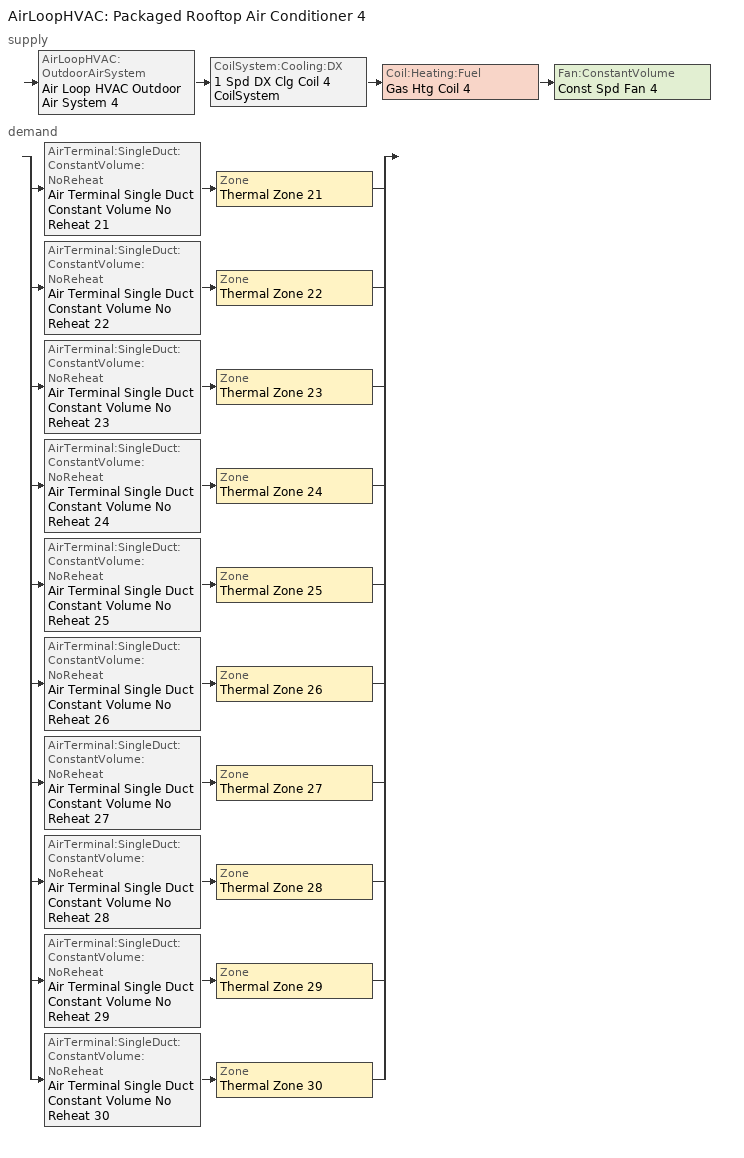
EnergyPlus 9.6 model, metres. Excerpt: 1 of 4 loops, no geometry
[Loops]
AirLoopHVAC 'Packaged Rooftop Air Conditioner 4'
 supply: AirLoopHVAC:OutdoorAirSystem 'Air Loop HVAC Outdoor Air System 4' > CoilSystem:Cooling:DX '1 Spd DX Clg Coil 4 CoilSystem' > Coil:Heating:Fuel 'Gas Htg Coil 4' > Fan:ConstantVolume 'Const Spd Fan 4'
 demand: split
  | AirTerminal:SingleDuct:ConstantVolume:NoReheat 'Air Terminal Single Duct Constant Volume No Reheat 21' > Zone 'Thermal Zone 21'
  | AirTerminal:SingleDuct:ConstantVolume:NoReheat 'Air Terminal Single Duct Constant Volume No Reheat 22' > Zone 'Thermal Zone 22'
  | AirTerminal:SingleDuct:ConstantVolume:NoReheat 'Air Terminal Single Duct Constant Volume No Reheat 23' > Zone 'Thermal Zone 23'
  | AirTerminal:SingleDuct:ConstantVolume:NoReheat 'Air Terminal Single Duct Constant Volume No Reheat 24' > Zone 'Thermal Zone 24'
  | AirTerminal:SingleDuct:ConstantVolume:NoReheat 'Air Terminal Single Duct Constant Volume No Reheat 25' > Zone 'Thermal Zone 25'
  | AirTerminal:SingleDuct:ConstantVolume:NoReheat 'Air Terminal Single Duct Constant Volume No Reheat 26' > Zone 'Thermal Zone 26'
  | AirTerminal:SingleDuct:ConstantVolume:NoReheat 'Air Terminal Single Duct Constant Volume No Reheat 27' > Zone 'Thermal Zone 27'
  | AirTerminal:SingleDuct:ConstantVolume:NoReheat 'Air Terminal Single Duct Constant Volume No Reheat 28' > Zone 'Thermal Zone 28'
  | AirTerminal:SingleDuct:ConstantVolume:NoReheat 'Air Terminal Single Duct Constant Volume No Reheat 29' > Zone 'Thermal Zone 29'
  | AirTerminal:SingleDuct:ConstantVolume:NoReheat 'Air Terminal Single Duct Constant Volume No Reheat 30' > Zone 'Thermal Zone 30'
[Controller:MechanicalVentilation]
Controller Mechanical Ventilation 4: Availability Schedule=Always On Discrete; Demand Controlled Ventilation=No; System Outdoor Air Method=ZoneSum; Zone or ZoneList Name 1=Thermal Zone 21; Design Specification Outdoor Air Object Name 1=Ventilation 21; Zone or ZoneList Name 2=Thermal Zone 22; Design Specification Outdoor Air Object Name 2=Ventilation 22; Zone or ZoneList Name 3=Thermal Zone 23; Design Specification Outdoor Air Object Name 3=Ventilation 23; Zone or ZoneList Name 4=Thermal Zone 24; Design Specification Outdoor Air Object Name 4=Ventilation 24; Zone or ZoneList Name 5=Thermal Zone 25; Design Specification Outdoor Air Object Name 5=Ventilation 25; Zone or ZoneList Name 6=Thermal Zone 26; Design Specification Outdoor Air Object Name 6=Ventilation 26; Zone or ZoneList Name 7=Thermal Zone 27; Design Specification Outdoor Air Object Name 7=Ventilation 27; Zone or ZoneList Name 8=Thermal Zone 28; Design Specification Outdoor Air Object Name 8=Ventilation 28; Zone or ZoneList Name 9=Thermal Zone 29; Design Specification Outdoor Air Object Name 9=Ventilation 29; Zone or ZoneList Name 10=Thermal Zone 30; Design Specification Outdoor Air Object Name 10=Ventilation 30
[AirLoopHVAC]
Packaged Rooftop Air Conditioner 4: Design Supply Air Flow Rate m3/s=AutoSize; Design Return Air Flow Fraction of Supply Air Flow=1
[Sizing:System]
Packaged Rooftop Air Conditioner 4: Type of Load to Size On=Sensible; Design Outdoor Air Flow Rate m3/s=Autosize; Central Heating Maximum System Air Flow Ratio=0.3; Preheat Design Temperature C=7; Preheat Design Humidity Ratio kgWater/kgDryAir=0.008; Precool Design Temperature C=12.8; Precool Design Humidity Ratio kgWater/kgDryAir=0.008; Central Cooling Design Supply Air Temperature C=18.2; Central Heating Design Supply Air Temperature C=42.2; Type of Zone Sum to Use=NonCoincident; 100% Outdoor Air in Cooling=Yes; 100% Outdoor Air in Heating=Yes; Central Cooling Design Supply Air Humidity Ratio kgWater/kgDryAir=0.0085; Central Heating Design Supply Air Humidity Ratio kgWater/kgDryAir=0.008; Cooling Supply Air Flow Rate Method=DesignDay; Cooling Supply Air Flow Rate m3/s=0; Cooling Supply Air Flow Rate Per Floor Area m3/s-m2=0.00996765; Cooling Fraction of Autosized Cooling Supply Air Flow Rate=1; Cooling Supply Air Flow Rate Per Unit Cooling Capacity m3/s-W=3.94755e-05; Heating Supply Air Flow Rate Method=DesignDay; Heating Supply Air Flow Rate m3/s=0; Heating Supply Air Flow Rate Per Floor Area m3/s-m2=0.00996765; Heating Fraction of Autosized Heating Supply Air Flow Rate=1; Heating Fraction of Autosized Cooling Supply Air Flow Rate=1; Heating Supply Air Flow Rate Per Unit Heating Capacity m3/s-W=3.15882e-05; System Outdoor Air Method=ZoneSum; Zone Maximum Outdoor Air Fraction dimensionless=1; Cooling Design Capacity Method=CoolingDesignCapacity; Cooling Design Capacity W=Autosize; Cooling Design Capacity Per Floor Area W/m2=234.7; Fraction of Autosized Cooling Design Capacity=1; Heating Design Capacity Method=HeatingDesignCapacity; Heating Design Capacity W=Autosize; Heating Design Capacity Per Floor Area W/m2=157; Fraction of Autosized Heating Design Capacity=1; Central Cooling Capacity Control Method=OnOff; Occupant Diversity=Autosize
[Controller:OutdoorAir]
Controller Outdoor Air 4: Minimum Outdoor Air Flow Rate m3/s=0; Maximum Outdoor Air Flow Rate m3/s=Autosize; Economizer Control Type=NoEconomizer; Economizer Control Action Type=ModulateFlow; Economizer Maximum Limit Dry-Bulb Temperature C=28; Economizer Maximum Limit Enthalpy J/kg=64000; Economizer Minimum Limit Dry-Bulb Temperature C=-100; Lockout Type=NoLockout; Minimum Limit Type=FixedMinimum; Mechanical Ventilation Controller=Controller Mechanical Ventilation 4; High Humidity Control=No; Control High Indoor Humidity Based on Outdoor Humidity Ratio=Yes; Heat Recovery Bypass Control Type=BypassWhenWithinEconomizerLimits
[SetpointManager:MixedAir] Control Variable=Temperature
Name | Setpoint Node or NodeList
Node Air Deck Mixed 4 OS Default SPM | Node Air Deck Mixed 4
Node Air Deck Cooling 4 OS Default SPM | Node Air Deck Cooling 4
Node Air Deck Heating 4 OS Default SPM | Node Air Deck Heating 4
[CoilSystem:Cooling:DX]
1 Spd DX Clg Coil 4 CoilSystem: Availability Schedule=Always On Discrete hvac_library; Cooling Coil=1 Spd DX Clg Coil 4
[Coil:Cooling:DX:SingleSpeed]
1 Spd DX Clg Coil 4: Availability Schedule=Always On Discrete hvac_library; Gross Rated Total Cooling Capacity W=Autosize; Gross Rated Sensible Heat Ratio=Autosize; Gross Rated Cooling COP W/W=4.04; Rated Air Flow Rate m3/s=Autosize; Rated Evaporator Fan Power Per Volume Flow Rate W/(m3/s)=773.3; Total Cooling Capacity Function of Temperature Curve=OS:Curve:Biquadratic 1; Total Cooling Capacity Function of Flow Fraction Curve=OS:Curve:Quadratic 1; Energy Input Ratio Function of Temperature Curve=OS:Curve:Biquadratic 2; Energy Input Ratio Function of Flow Fraction Curve=OS:Curve:Quadratic 2; Part Load Fraction Correlation Curve=OS:Curve:Quadratic 3; Minimum Outdoor Dry-Bulb Temperature for Compressor Operation C=-25; Condenser Type=AirCooled; Evaporative Condenser Effectiveness=0; Evaporative Condenser Air Flow Rate m3/s=Autosize; Evaporative Condenser Pump Rated Power Consumption W=Autosize; Crankcase Heater Capacity W=0; Maximum Outdoor Dry-Bulb Temperature for Crankcase Heater Operation C=0; Basin Heater Capacity W/K=0; Basin Heater Setpoint Temperature C=10
[Coil:Heating:Fuel]
Gas Htg Coil 4: Availability Schedule=Always On Discrete hvac_library; Fuel Type=NaturalGas; Burner Efficiency=0.89; Nominal Capacity W=Autosize; Parasitic Electric Load W=0; Parasitic Fuel Load W=0
[Fan:ConstantVolume]
Const Spd Fan 4: Availability Schedule=Always On Discrete; Fan Total Efficiency=0.78; Pressure Rise Pa=1668; Maximum Flow Rate m3/s=Autosize; Motor Efficiency=0.9; Motor In Airstream Fraction=1
[SetpointManager:Scheduled]
Setpoint Manager Scheduled Air Duck 4: Control Variable=Temperature; Schedule=Deck_Temperature 4; Setpoint Node or NodeList=Node Air Deck Supply 4
[ZoneControl:Thermostat] Temperature Difference Between Cutout And Setpoint deltaC=0
Name | Zone or ZoneList | Control Type Schedule | Control 1
Thermal Zone 21 Thermostat | Thermal Zone 21 | Thermal Zone 21 Thermostat Schedule | Thermostat Setpoint Dual Setpoint 21
Thermal Zone 22 Thermostat | Thermal Zone 22 | Thermal Zone 22 Thermostat Schedule | Thermostat Setpoint Dual Setpoint 22
Thermal Zone 23 Thermostat | Thermal Zone 23 | Thermal Zone 23 Thermostat Schedule | Thermostat Setpoint Dual Setpoint 23
Thermal Zone 24 Thermostat | Thermal Zone 24 | Thermal Zone 24 Thermostat Schedule | Thermostat Setpoint Dual Setpoint 24
Thermal Zone 25 Thermostat | Thermal Zone 25 | Thermal Zone 25 Thermostat Schedule | Thermostat Setpoint Dual Setpoint 25
Thermal Zone 26 Thermostat | Thermal Zone 26 | Thermal Zone 26 Thermostat Schedule | Thermostat Setpoint Dual Setpoint 26
Thermal Zone 27 Thermostat | Thermal Zone 27 | Thermal Zone 27 Thermostat Schedule | Thermostat Setpoint Dual Setpoint 27
Thermal Zone 28 Thermostat | Thermal Zone 28 | Thermal Zone 28 Thermostat Schedule | Thermostat Setpoint Dual Setpoint 28
Thermal Zone 29 Thermostat | Thermal Zone 29 | Thermal Zone 29 Thermostat Schedule | Thermostat Setpoint Dual Setpoint 29
Thermal Zone 30 Thermostat | Thermal Zone 30 | Thermal Zone 30 Thermostat Schedule | Thermostat Setpoint Dual Setpoint 30
[ThermostatSetpoint:DualSetpoint]
Name | Heating Setpoint Temperature Schedule | Cooling Setpoint Temperature Schedule
Thermostat Setpoint Dual Setpoint 21 | HtgSetp 21 | ClgSetp 21
Thermostat Setpoint Dual Setpoint 22 | HtgSetp 22 | ClgSetp 22
Thermostat Setpoint Dual Setpoint 23 | HtgSetp 23 | ClgSetp 23
Thermostat Setpoint Dual Setpoint 24 | HtgSetp 24 | ClgSetp 24
Thermostat Setpoint Dual Setpoint 25 | HtgSetp 25 | ClgSetp 25
Thermostat Setpoint Dual Setpoint 26 | HtgSetp 26 | ClgSetp 26
Thermostat Setpoint Dual Setpoint 27 | HtgSetp 27 | ClgSetp 27
Thermostat Setpoint Dual Setpoint 28 | HtgSetp 28 | ClgSetp 28
Thermostat Setpoint Dual Setpoint 29 | HtgSetp 29 | ClgSetp 29
Thermostat Setpoint Dual Setpoint 30 | HtgSetp 30 | ClgSetp 30
[AirTerminal:SingleDuct:ConstantVolume:NoReheat] Availability Schedule=Always On Discrete; Maximum Air Flow Rate m3/s=AutoSize
Air Terminal Single Duct Constant Volume No Reheat 21; Air Terminal Single Duct Constant Volume No Reheat 22; Air Terminal Single Duct Constant Volume No Reheat 23; Air Terminal Single Duct Constant Volume No Reheat 24; Air Terminal Single Duct Constant Volume No Reheat 25; Air Terminal Single Duct Constant Volume No Reheat 26; Air Terminal Single Duct Constant Volume No Reheat 27; Air Terminal Single Duct Constant Volume No Reheat 28; Air Terminal Single Duct Constant Volume No Reheat 29; Air Terminal Single Duct Constant Volume No Reheat 30
[Zone equipment]
Thermal Zone 21: Air Terminal Single Duct Constant Volume No Reheat 21
Thermal Zone 22: Air Terminal Single Duct Constant Volume No Reheat 22
Thermal Zone 23: Air Terminal Single Duct Constant Volume No Reheat 23
Thermal Zone 24: Air Terminal Single Duct Constant Volume No Reheat 24
Thermal Zone 25: Air Terminal Single Duct Constant Volume No Reheat 25
Thermal Zone 26: Air Terminal Single Duct Constant Volume No Reheat 26
Thermal Zone 27: Air Terminal Single Duct Constant Volume No Reheat 27
Thermal Zone 28: Air Terminal Single Duct Constant Volume No Reheat 28
Thermal Zone 29: Air Terminal Single Duct Constant Volume No Reheat 29
Thermal Zone 30: Air Terminal Single Duct Constant Volume No Reheat 30
[Sizing:Zone] Zone Cooling Design Supply Air Temperature Input Method=SupplyAirTemperature; Zone Cooling Design Supply Air Temperature C=18.2; Zone Cooling Design Supply Air Temperature Difference deltaC=11.11; Zone Heating Design Supply Air Temperature Input Method=SupplyAirTemperature; Zone Heating Design Supply Air Temperature C=42.2; Zone Heating Design Supply Air Temperature Difference deltaC=11.11; Zone Cooling Design Supply Air Humidity Ratio kgWater/kgDryAir=0.0085; Zone Heating Design Supply Air Humidity Ratio kgWater/kgDryAir=0.008; Cooling Design Air Flow Method=DesignDay; Cooling Design Air Flow Rate m3/s=0; Cooling Minimum Air Flow per Zone Floor Area m3/s-m2=0.000762; Cooling Minimum Air Flow m3/s=0; Cooling Minimum Air Flow Fraction=0; Heating Design Air Flow Method=DesignDay; Heating Design Air Flow Rate m3/s=0; Heating Maximum Air Flow per Zone Floor Area m3/s-m2=0.002032; Heating Maximum Air Flow m3/s=0.141576; Heating Maximum Air Flow Fraction=0.3; Account for Dedicated Outdoor Air System=No
Name | Design Specification Outdoor Air Object
Thermal Zone 21 | Ventilation 21
Thermal Zone 22 | Ventilation 22
Thermal Zone 23 | Ventilation 23
Thermal Zone 24 | Ventilation 24
Thermal Zone 25 | Ventilation 25
Thermal Zone 26 | Ventilation 26
Thermal Zone 27 | Ventilation 27
Thermal Zone 28 | Ventilation 28
Thermal Zone 29 | Ventilation 29
Thermal Zone 30 | Ventilation 30
[DesignSpecification:OutdoorAir] Outdoor Air Method=Sum; Outdoor Air Flow per Person m3/s-person=0; Outdoor Air Flow per Zone Floor Area m3/s-m2=0; Outdoor Air Flow per Zone m3/s=0; Outdoor Air Flow Air Changes per Hour 1/hr=3.29
Ventilation 21; Ventilation 22; Ventilation 23; Ventilation 24; Ventilation 25; Ventilation 26; Ventilation 27; Ventilation 28; Ventilation 29; Ventilation 30
[Schedule:Day:Interval]
HtgSetp Summer Design Day 21; HtgSetp Summer Design Day 22; HtgSetp Summer Design Day 23; HtgSetp Summer Design Day 24; HtgSetp Summer Design Day 25; HtgSetp Summer Design Day 26; HtgSetp Summer Design Day 27; HtgSetp Summer Design Day 28; HtgSetp Summer Design Day 29; HtgSetp Summer Design Day 30: No, 24:00, 15.6
HtgSetp Winter Design Day 21; HtgSetp Winter Design Day 22; HtgSetp Winter Design Day 23; HtgSetp Winter Design Day 24; HtgSetp Winter Design Day 25; HtgSetp Winter Design Day 26; HtgSetp Winter Design Day 27; HtgSetp Winter Design Day 28; HtgSetp Winter Design Day 29; HtgSetp Winter Design Day 30: No, 24:00, 21
ClgSetp Summer Design Day 21; ClgSetp Summer Design Day 22; ClgSetp Summer Design Day 23; ClgSetp Summer Design Day 24; ClgSetp Summer Design Day 25; ClgSetp Summer Design Day 26; ClgSetp Summer Design Day 27; ClgSetp Summer Design Day 28; ClgSetp Summer Design Day 29; ClgSetp Summer Design Day 30: No, 06:00, 26.7, 22:00, 24, 24:00, 26.7
ClgSetp Winter Design Day 21; ClgSetp Winter Design Day 22; ClgSetp Winter Design Day 23; ClgSetp Winter Design Day 24; ClgSetp Winter Design Day 25; ClgSetp Winter Design Day 26; ClgSetp Winter Design Day 27; ClgSetp Winter Design Day 28; ClgSetp Winter Design Day 29; ClgSetp Winter Design Day 30: No, 24:00, 26.7
ClgSetp Default Schedule 21; ClgSetp Default Schedule 22; ClgSetp Default Schedule 23; ClgSetp Default Schedule 24; ClgSetp Default Schedule 25; ClgSetp Default Schedule 26; ClgSetp Default Schedule 27; ClgSetp Default Schedule 28; ClgSetp Default Schedule 29; ClgSetp Default Schedule 30: Temperature 37, No, 01:00, 28.7, 02:00, 28.7, 03:00, 28.7, 04:00, 28.7, 05:00, 28.7, 06:00, 28.7, 07:00, 25.7, 08:00, 25.7, 09:00, 25.7, 10:00, 25.7, 11:00, 25.7, 12:00, 25.7, 13:00, 25.7, 14:00, 25.7, 15:00, 25.7, 16:00, 25.7, 17:00, 25.7, 18:00, 25.7, 19:00, 25.7, 20:00, 25.7, 21:00, 28.7, 22:00, 28.7, 23:00, 28.7, 24:00, 28.7
HtgSetp Default Schedule 21; HtgSetp Default Schedule 22; HtgSetp Default Schedule 23; HtgSetp Default Schedule 24; HtgSetp Default Schedule 25; HtgSetp Default Schedule 26; HtgSetp Default Schedule 27; HtgSetp Default Schedule 28; HtgSetp Default Schedule 29; HtgSetp Default Schedule 30: Temperature 36, No, 01:00, 22.2, 02:00, 22.2, 03:00, 22.2, 04:00, 22.2, 05:00, 22.2, 06:00, 22.2, 07:00, 19, 08:00, 19, 09:00, 19, 10:00, 19, 11:00, 19, 12:00, 19, 13:00, 19, 14:00, 19, 15:00, 19, 16:00, 19, 17:00, 19, 18:00, 19, 19:00, 19, 20:00, 19, 21:00, 22.2, 22:00, 22.2, 23:00, 22.2, 24:00, 22.2
Deck_Temperature_Default 4; Deck_Temperature_Summer_Design_Day 4; Deck_Temperature_Winter_Design_Day 4: No, 24:00, 18.2
[Schedule:Week:Daily]
HtgSetp 21 Week Rule - Jan1-Dec31: HtgSetp Default Schedule 21, HtgSetp Default Schedule 21, HtgSetp Default Schedule 21, HtgSetp Default Schedule 21, HtgSetp Default Schedule 21, HtgSetp Default Schedule 21, HtgSetp Default Schedule 21, HtgSetp Default Schedule 21, HtgSetp Summer Design Day 21, HtgSetp Winter Design Day 21, HtgSetp Default Schedule 21, HtgSetp Default Schedule 21
ClgSetp 21 Week Rule - Jan1-Dec31: ClgSetp Default Schedule 21, ClgSetp Default Schedule 21, ClgSetp Default Schedule 21, ClgSetp Default Schedule 21, ClgSetp Default Schedule 21, ClgSetp Default Schedule 21, ClgSetp Default Schedule 21, ClgSetp Default Schedule 21, ClgSetp Summer Design Day 21, ClgSetp Winter Design Day 21, ClgSetp Default Schedule 21, ClgSetp Default Schedule 21
HtgSetp 22 Week Rule - Jan1-Dec31: HtgSetp Default Schedule 22, HtgSetp Default Schedule 22, HtgSetp Default Schedule 22, HtgSetp Default Schedule 22, HtgSetp Default Schedule 22, HtgSetp Default Schedule 22, HtgSetp Default Schedule 22, HtgSetp Default Schedule 22, HtgSetp Summer Design Day 22, HtgSetp Winter Design Day 22, HtgSetp Default Schedule 22, HtgSetp Default Schedule 22
ClgSetp 22 Week Rule - Jan1-Dec31: ClgSetp Default Schedule 22, ClgSetp Default Schedule 22, ClgSetp Default Schedule 22, ClgSetp Default Schedule 22, ClgSetp Default Schedule 22, ClgSetp Default Schedule 22, ClgSetp Default Schedule 22, ClgSetp Default Schedule 22, ClgSetp Summer Design Day 22, ClgSetp Winter Design Day 22, ClgSetp Default Schedule 22, ClgSetp Default Schedule 22
HtgSetp 23 Week Rule - Jan1-Dec31: HtgSetp Default Schedule 23, HtgSetp Default Schedule 23, HtgSetp Default Schedule 23, HtgSetp Default Schedule 23, HtgSetp Default Schedule 23, HtgSetp Default Schedule 23, HtgSetp Default Schedule 23, HtgSetp Default Schedule 23, HtgSetp Summer Design Day 23, HtgSetp Winter Design Day 23, HtgSetp Default Schedule 23, HtgSetp Default Schedule 23
ClgSetp 23 Week Rule - Jan1-Dec31: ClgSetp Default Schedule 23, ClgSetp Default Schedule 23, ClgSetp Default Schedule 23, ClgSetp Default Schedule 23, ClgSetp Default Schedule 23, ClgSetp Default Schedule 23, ClgSetp Default Schedule 23, ClgSetp Default Schedule 23, ClgSetp Summer Design Day 23, ClgSetp Winter Design Day 23, ClgSetp Default Schedule 23, ClgSetp Default Schedule 23
HtgSetp 24 Week Rule - Jan1-Dec31: HtgSetp Default Schedule 24, HtgSetp Default Schedule 24, HtgSetp Default Schedule 24, HtgSetp Default Schedule 24, HtgSetp Default Schedule 24, HtgSetp Default Schedule 24, HtgSetp Default Schedule 24, HtgSetp Default Schedule 24, HtgSetp Summer Design Day 24, HtgSetp Winter Design Day 24, HtgSetp Default Schedule 24, HtgSetp Default Schedule 24
ClgSetp 24 Week Rule - Jan1-Dec31: ClgSetp Default Schedule 24, ClgSetp Default Schedule 24, ClgSetp Default Schedule 24, ClgSetp Default Schedule 24, ClgSetp Default Schedule 24, ClgSetp Default Schedule 24, ClgSetp Default Schedule 24, ClgSetp Default Schedule 24, ClgSetp Summer Design Day 24, ClgSetp Winter Design Day 24, ClgSetp Default Schedule 24, ClgSetp Default Schedule 24
HtgSetp 25 Week Rule - Jan1-Dec31: HtgSetp Default Schedule 25, HtgSetp Default Schedule 25, HtgSetp Default Schedule 25, HtgSetp Default Schedule 25, HtgSetp Default Schedule 25, HtgSetp Default Schedule 25, HtgSetp Default Schedule 25, HtgSetp Default Schedule 25, HtgSetp Summer Design Day 25, HtgSetp Winter Design Day 25, HtgSetp Default Schedule 25, HtgSetp Default Schedule 25
ClgSetp 25 Week Rule - Jan1-Dec31: ClgSetp Default Schedule 25, ClgSetp Default Schedule 25, ClgSetp Default Schedule 25, ClgSetp Default Schedule 25, ClgSetp Default Schedule 25, ClgSetp Default Schedule 25, ClgSetp Default Schedule 25, ClgSetp Default Schedule 25, ClgSetp Summer Design Day 25, ClgSetp Winter Design Day 25, ClgSetp Default Schedule 25, ClgSetp Default Schedule 25
HtgSetp 26 Week Rule - Jan1-Dec31: HtgSetp Default Schedule 26, HtgSetp Default Schedule 26, HtgSetp Default Schedule 26, HtgSetp Default Schedule 26, HtgSetp Default Schedule 26, HtgSetp Default Schedule 26, HtgSetp Default Schedule 26, HtgSetp Default Schedule 26, HtgSetp Summer Design Day 26, HtgSetp Winter Design Day 26, HtgSetp Default Schedule 26, HtgSetp Default Schedule 26
ClgSetp 26 Week Rule - Jan1-Dec31: ClgSetp Default Schedule 26, ClgSetp Default Schedule 26, ClgSetp Default Schedule 26, ClgSetp Default Schedule 26, ClgSetp Default Schedule 26, ClgSetp Default Schedule 26, ClgSetp Default Schedule 26, ClgSetp Default Schedule 26, ClgSetp Summer Design Day 26, ClgSetp Winter Design Day 26, ClgSetp Default Schedule 26, ClgSetp Default Schedule 26
HtgSetp 27 Week Rule - Jan1-Dec31: HtgSetp Default Schedule 27, HtgSetp Default Schedule 27, HtgSetp Default Schedule 27, HtgSetp Default Schedule 27, HtgSetp Default Schedule 27, HtgSetp Default Schedule 27, HtgSetp Default Schedule 27, HtgSetp Default Schedule 27, HtgSetp Summer Design Day 27, HtgSetp Winter Design Day 27, HtgSetp Default Schedule 27, HtgSetp Default Schedule 27
ClgSetp 27 Week Rule - Jan1-Dec31: ClgSetp Default Schedule 27, ClgSetp Default Schedule 27, ClgSetp Default Schedule 27, ClgSetp Default Schedule 27, ClgSetp Default Schedule 27, ClgSetp Default Schedule 27, ClgSetp Default Schedule 27, ClgSetp Default Schedule 27, ClgSetp Summer Design Day 27, ClgSetp Winter Design Day 27, ClgSetp Default Schedule 27, ClgSetp Default Schedule 27
HtgSetp 28 Week Rule - Jan1-Dec31: HtgSetp Default Schedule 28, HtgSetp Default Schedule 28, HtgSetp Default Schedule 28, HtgSetp Default Schedule 28, HtgSetp Default Schedule 28, HtgSetp Default Schedule 28, HtgSetp Default Schedule 28, HtgSetp Default Schedule 28, HtgSetp Summer Design Day 28, HtgSetp Winter Design Day 28, HtgSetp Default Schedule 28, HtgSetp Default Schedule 28
ClgSetp 28 Week Rule - Jan1-Dec31: ClgSetp Default Schedule 28, ClgSetp Default Schedule 28, ClgSetp Default Schedule 28, ClgSetp Default Schedule 28, ClgSetp Default Schedule 28, ClgSetp Default Schedule 28, ClgSetp Default Schedule 28, ClgSetp Default Schedule 28, ClgSetp Summer Design Day 28, ClgSetp Winter Design Day 28, ClgSetp Default Schedule 28, ClgSetp Default Schedule 28
HtgSetp 29 Week Rule - Jan1-Dec31: HtgSetp Default Schedule 29, HtgSetp Default Schedule 29, HtgSetp Default Schedule 29, HtgSetp Default Schedule 29, HtgSetp Default Schedule 29, HtgSetp Default Schedule 29, HtgSetp Default Schedule 29, HtgSetp Default Schedule 29, HtgSetp Summer Design Day 29, HtgSetp Winter Design Day 29, HtgSetp Default Schedule 29, HtgSetp Default Schedule 29
ClgSetp 29 Week Rule - Jan1-Dec31: ClgSetp Default Schedule 29, ClgSetp Default Schedule 29, ClgSetp Default Schedule 29, ClgSetp Default Schedule 29, ClgSetp Default Schedule 29, ClgSetp Default Schedule 29, ClgSetp Default Schedule 29, ClgSetp Default Schedule 29, ClgSetp Summer Design Day 29, ClgSetp Winter Design Day 29, ClgSetp Default Schedule 29, ClgSetp Default Schedule 29
HtgSetp 30 Week Rule - Jan1-Dec31: HtgSetp Default Schedule 30, HtgSetp Default Schedule 30, HtgSetp Default Schedule 30, HtgSetp Default Schedule 30, HtgSetp Default Schedule 30, HtgSetp Default Schedule 30, HtgSetp Default Schedule 30, HtgSetp Default Schedule 30, HtgSetp Summer Design Day 30, HtgSetp Winter Design Day 30, HtgSetp Default Schedule 30, HtgSetp Default Schedule 30
ClgSetp 30 Week Rule - Jan1-Dec31: ClgSetp Default Schedule 30, ClgSetp Default Schedule 30, ClgSetp Default Schedule 30, ClgSetp Default Schedule 30, ClgSetp Default Schedule 30, ClgSetp Default Schedule 30, ClgSetp Default Schedule 30, ClgSetp Default Schedule 30, ClgSetp Summer Design Day 30, ClgSetp Winter Design Day 30, ClgSetp Default Schedule 30, ClgSetp Default Schedule 30
Deck_Temperature 4 Week Rule - Jan1-Dec31: Deck_Temperature_Default 4, Deck_Temperature_Default 4, Deck_Temperature_Default 4, Deck_Temperature_Default 4, Deck_Temperature_Default 4, Deck_Temperature_Default 4, Deck_Temperature_Default 4, Deck_Temperature_Default 4, Deck_Temperature_Summer_Design_Day 4, Deck_Temperature_Winter_Design_Day 4, Deck_Temperature_Default 4, Deck_Temperature_Default 4
[Schedule:Year]
HtgSetp 21: HtgSetp 21 Week Rule - Jan1-Dec31, 1, 1, 12, 31
ClgSetp 21: ClgSetp 21 Week Rule - Jan1-Dec31, 1, 1, 12, 31
HtgSetp 22: HtgSetp 22 Week Rule - Jan1-Dec31, 1, 1, 12, 31
ClgSetp 22: ClgSetp 22 Week Rule - Jan1-Dec31, 1, 1, 12, 31
HtgSetp 23: HtgSetp 23 Week Rule - Jan1-Dec31, 1, 1, 12, 31
ClgSetp 23: ClgSetp 23 Week Rule - Jan1-Dec31, 1, 1, 12, 31
HtgSetp 24: HtgSetp 24 Week Rule - Jan1-Dec31, 1, 1, 12, 31
ClgSetp 24: ClgSetp 24 Week Rule - Jan1-Dec31, 1, 1, 12, 31
HtgSetp 25: HtgSetp 25 Week Rule - Jan1-Dec31, 1, 1, 12, 31
ClgSetp 25: ClgSetp 25 Week Rule - Jan1-Dec31, 1, 1, 12, 31
HtgSetp 26: HtgSetp 26 Week Rule - Jan1-Dec31, 1, 1, 12, 31
ClgSetp 26: ClgSetp 26 Week Rule - Jan1-Dec31, 1, 1, 12, 31
HtgSetp 27: HtgSetp 27 Week Rule - Jan1-Dec31, 1, 1, 12, 31
ClgSetp 27: ClgSetp 27 Week Rule - Jan1-Dec31, 1, 1, 12, 31
HtgSetp 28: HtgSetp 28 Week Rule - Jan1-Dec31, 1, 1, 12, 31
ClgSetp 28: ClgSetp 28 Week Rule - Jan1-Dec31, 1, 1, 12, 31
HtgSetp 29: HtgSetp 29 Week Rule - Jan1-Dec31, 1, 1, 12, 31
ClgSetp 29: ClgSetp 29 Week Rule - Jan1-Dec31, 1, 1, 12, 31
HtgSetp 30: HtgSetp 30 Week Rule - Jan1-Dec31, 1, 1, 12, 31
ClgSetp 30: ClgSetp 30 Week Rule - Jan1-Dec31, 1, 1, 12, 31
Deck_Temperature 4: Deck_Temperature 4 Week Rule - Jan1-Dec31, 1, 1, 12, 31
[Schedule:Compact]
Thermal Zone 21 Thermostat Schedule; Thermal Zone 22 Thermostat Schedule; Thermal Zone 23 Thermostat Schedule; Thermal Zone 24 Thermostat Schedule; Thermal Zone 25 Thermostat Schedule; Thermal Zone 26 Thermostat Schedule; Thermal Zone 27 Thermostat Schedule; Thermal Zone 28 Thermostat Schedule; Thermal Zone 29 Thermostat Schedule; Thermal Zone 30 Thermostat Schedule: Through: 12/31, For: AllDays, Until: 24:00, 4
[Curve:Biquadratic] Minimum Value of x=17; Maximum Value of x=22; Minimum Value of y=13; Maximum Value of y=46
Name | Coefficient1 Constant | Coefficient2 x | Coefficient3 x**2 | Coefficient4 y | Coefficient5 y**2 | Coefficient6 x*y
OS:Curve:Biquadratic 1 | 0.42415 | 0.04426 | -0.00042 | 0.00333 | -8e-05 | -0.00021
OS:Curve:Biquadratic 2 | 1.23649 | -0.02431 | 0.00057 | -0.01434 | 0.00063 | -0.00038
[Curve:Quadratic]
Name | Coefficient1 Constant | Coefficient2 x | Coefficient3 x**2 | Minimum Value of x | Maximum Value of x
OS:Curve:Quadratic 1 | 0.77136 | 0.34053 | -0.11088 | 0.75918 | 1.13877
OS:Curve:Quadratic 2 | 1.2055 | -0.32953 | 0.12308 | 0.75918 | 1.13877
OS:Curve:Quadratic 3 | 0.771 | 0.229 | 0 | 0 | 1
[Schedule:Constant]
Always On Discrete; Always On Discrete hvac_library: 1
